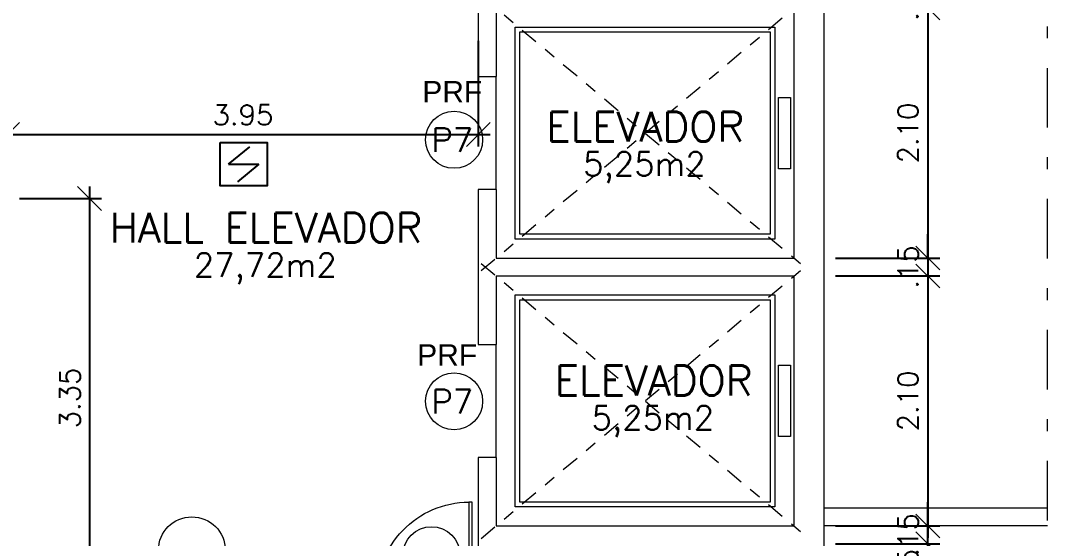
# Model space of a CAD drawing. Header units: millimetres. Extents: x 521 to 1055, y 261 to 520.
# Drawn here: x 581.7 to 590.32, y 309.66 to 314.01 of the extents above; entities that cross this region are included whole.
import ezdxf
from ezdxf.enums import TextEntityAlignment as Align

# ---------------------------------------------------------------- set-up
doc = ezdxf.new("R2010")
doc.units = ezdxf.units.MM
for name, pattern in [('CONTINU', [0]), ('DASHDOT', [1, 0.5, -0.25, 0, -0.25]), ('DASHDOTX2', [2, 1, -0.5, 0, -0.5])]:
    doc.linetypes.add(name, pattern=pattern)
doc.layers.add('0.1', color=8, linetype='Continuous', lineweight=13)
doc.layers.add('ppci', color=8, linetype='Continuous')
doc.styles.add('ROMANS', font='romans')
doc.styles.get("Standard").update_dxf_attribs({"font": 'romans.shx'})
doc.styles.add('STYLE1', font='sanss___.ttf')
doc.dimstyles.new('Fares Eng - 50', dxfattribs={"dimscale": 2, "dimtxt": 0.085, "dimasz": 0.1, "dimexe": 0.05, "dimexo": 0.05, "dimgap": 0.04, "dimtad": 1, "dimzin": 4, "dimdsep": 46, "dimtxsty": 'ROMANS', "dimblk1": 'OBLIQUE', "dimblk2": 'OBLIQUE', "dimsah": 1, "dimcen": 0.05, "dimdle": 0.05, "dimclrd": 8, "dimclre": 8, "dimclrt": 8, "dimaunit": 1, "dimadec": 0, "dimazin": 0, "dimtfac": 1, "dimtix": 1, "dimtmove": 2, "dimatfit": 0, "dimldrblk": 'OPEN90', "dimfxl": 1, "dimtolj": 1, "dimtzin": 0, "dimarcsym": 0})

# ---------------------------------------------------------------- blocks, each defined once
blk = doc.blocks.new('ÁREA')
for p in [(0.00005, 0.003762), (0, 0)]:
    blk.add_attdef('COMPARTIMENTO', text='', height=0.0025).set_placement(p, align=Align.CENTER)
at = {"color": 1}
for p in [(-0.00005, -0.003762), (-0.000099, -0.007523)]:
    blk.add_attdef('ÁREA', text='', height=0.002, dxfattribs=at).set_placement(p, align=Align.CENTER)
blk = doc.blocks.new('_OBLIQUE')
at = {"color": 0, "linetype": 'ByBlock'}
blk.add_line((-0.5, -0.5), (0.5, 0.5), dxfattribs=at)
blk = doc.blocks.new('*D1368')
at = {"layer": '0.1', "color": 8, "linetype": 'CONTINU', "lineweight": -2, "transparency": 16777216}
for p, q in [((589.3113, 314.2645), (589.3113, 314.4645)), ((588.5377, 314.2645), (589.4113, 314.2645)), ((589.3113, 314.2645), (589.3113, 314.1145)), ((588.5377, 314.1145), (589.4113, 314.1145)), ((589.3113, 314.1145), (589.3113, 313.9145))]:
    blk.add_line(p, q, dxfattribs=at)
at = {"layer": 'DEFPOINTS', "color": 0, "linetype": 'CONTINU', "lineweight": -2, "transparency": 16777216}
for p in [(588.4377, 314.2645), (588.4377, 314.1145), (589.3113, 314.1145)]:
    blk.add_point(p, dxfattribs=at)
at = {"layer": '0.1', "color": 8, "linetype": 'CONTINU', "lineweight": -2, "transparency": 16777216, "xscale": 0.2, "yscale": 0.2, "zscale": 0.2}
for p, rotation in [((589.3113, 314.2645), 270), ((589.3113, 314.1145), 90)]:
    blk.add_blockref('_OBLIQUE', p, dxfattribs=dict(at, rotation=rotation))
at = {"layer": '0.1', "color": 8, "linetype": 'CONTINU', "transparency": 16777216, "insert": (589.1463, 314.1895), "char_height": 0.17, "attachment_point": 5, "rotation": 90, "style": 'ROMANS'}
blk.add_mtext('\\A1;.15', dxfattribs=at)
blk = doc.blocks.new('_Open90')
at = {"color": 0, "linetype": 'ByBlock', "lineweight": -2}
for p, q in [((-0.5, 0.5), (0, 0)), ((0, 0), (-1, 0)), ((0, 0), (-0.5, -0.5))]:
    blk.add_line(p, q, dxfattribs=at)
blk = doc.blocks.new('*D1369')
at = {"layer": '0.1', "color": 8, "linetype": 'CONTINU', "lineweight": -2, "transparency": 16777216}
for p, q in [((589.3113, 314.2145), (589.3113, 311.9145)), ((588.5377, 314.1145), (589.4113, 314.1145)), ((588.5377, 312.0145), (589.4113, 312.0145))]:
    blk.add_line(p, q, dxfattribs=at)
at = {"layer": 'DEFPOINTS', "color": 0, "linetype": 'CONTINU', "lineweight": -2, "transparency": 16777216}
for p in [(588.4377, 314.1145), (588.4377, 312.0145), (589.3113, 312.0145)]:
    blk.add_point(p, dxfattribs=at)
at = {"layer": '0.1', "color": 8, "linetype": 'CONTINU', "lineweight": -2, "transparency": 16777216, "xscale": 0.2, "yscale": 0.2, "zscale": 0.2}
for p, rotation in [((589.3113, 314.1145), 90), ((589.3113, 312.0145), 270)]:
    blk.add_blockref('_OBLIQUE', p, dxfattribs=dict(at, rotation=rotation))
at = {"layer": '0.1', "color": 8, "linetype": 'CONTINU', "transparency": 16777216, "insert": (589.1463, 313.0645), "char_height": 0.17, "attachment_point": 5, "rotation": 90, "style": 'ROMANS'}
blk.add_mtext('\\A1;2.10', dxfattribs=at)
blk = doc.blocks.new('*D1370')
at = {"layer": '0.1', "color": 8, "linetype": 'CONTINU', "lineweight": -2, "transparency": 16777216}
for p, q in [((589.3113, 312.0145), (589.3113, 312.2145)), ((588.5377, 312.0145), (589.4113, 312.0145)), ((589.3113, 312.0145), (589.3113, 311.8645)), ((588.5377, 311.8645), (589.4113, 311.8645)), ((589.3113, 311.8645), (589.3113, 311.6645))]:
    blk.add_line(p, q, dxfattribs=at)
at = {"layer": 'DEFPOINTS', "color": 0, "linetype": 'CONTINU', "lineweight": -2, "transparency": 16777216}
for p in [(588.4377, 312.0145), (588.4377, 311.8645), (589.3113, 311.8645)]:
    blk.add_point(p, dxfattribs=at)
at = {"layer": '0.1', "color": 8, "linetype": 'CONTINU', "lineweight": -2, "transparency": 16777216, "xscale": 0.2, "yscale": 0.2, "zscale": 0.2}
for p, rotation in [((589.3113, 312.0145), 270), ((589.3113, 311.8645), 90)]:
    blk.add_blockref('_OBLIQUE', p, dxfattribs=dict(at, rotation=rotation))
at = {"layer": '0.1', "color": 8, "linetype": 'CONTINU', "transparency": 16777216, "insert": (589.1463, 311.9395), "char_height": 0.17, "attachment_point": 5, "rotation": 90, "style": 'ROMANS'}
blk.add_mtext('\\A1;.15', dxfattribs=at)
blk = doc.blocks.new('*D1628')
at = {"layer": '0.1', "color": 8, "linetype": 'CONTINU', "lineweight": -2, "transparency": 16777216}
for p, q in [((589.3113, 311.9645), (589.3113, 309.6645)), ((588.5377, 311.8645), (589.4113, 311.8645)), ((588.5377, 309.7645), (589.4113, 309.7645))]:
    blk.add_line(p, q, dxfattribs=at)
at = {"layer": 'DEFPOINTS', "color": 0, "linetype": 'CONTINU', "lineweight": -2, "transparency": 16777216}
for p in [(588.4377, 311.8645), (588.4377, 309.7645), (589.3113, 309.7645)]:
    blk.add_point(p, dxfattribs=at)
at = {"layer": '0.1', "color": 8, "linetype": 'CONTINU', "lineweight": -2, "transparency": 16777216, "xscale": 0.2, "yscale": 0.2, "zscale": 0.2}
for p, rotation in [((589.3113, 311.8645), 90), ((589.3113, 309.7645), 270)]:
    blk.add_blockref('_OBLIQUE', p, dxfattribs=dict(at, rotation=rotation))
at = {"layer": '0.1', "color": 8, "linetype": 'CONTINU', "transparency": 16777216, "insert": (589.1463, 310.8145), "char_height": 0.17, "attachment_point": 5, "rotation": 90, "style": 'ROMANS'}
blk.add_mtext('\\A1;2.10', dxfattribs=at)
blk = doc.blocks.new('*D1422')
at = {"layer": '0.1', "color": 8, "linetype": 'CONTINU', "lineweight": -2, "transparency": 16777216}
for p, q in [((581.5877, 313.8404), (581.5877, 312.9524)), ((585.5377, 313.8404), (585.5377, 312.9524)), ((581.4877, 313.0524), (585.6377, 313.0524))]:
    blk.add_line(p, q, dxfattribs=at)
at = {"layer": 'DEFPOINTS', "color": 0, "linetype": 'CONTINU', "lineweight": -2, "transparency": 16777216}
for p in [(581.5877, 313.9404), (585.5377, 313.9404), (585.5377, 313.0524)]:
    blk.add_point(p, dxfattribs=at)
at = {"layer": '0.1', "color": 8, "linetype": 'CONTINU', "lineweight": -2, "transparency": 16777216, "xscale": 0.2, "yscale": 0.2, "zscale": 0.2, "rotation": 180}
blk.add_blockref('_OBLIQUE', (581.5877, 313.0524), dxfattribs=at)
at = {"layer": '0.1', "color": 8, "linetype": 'CONTINU', "lineweight": -2, "transparency": 16777216, "xscale": 0.2, "yscale": 0.2, "zscale": 0.2}
blk.add_blockref('_OBLIQUE', (585.5377, 313.0524), dxfattribs=at)
at = {"layer": '0.1', "color": 8, "linetype": 'CONTINU', "transparency": 16777216, "insert": (583.5627, 313.2174), "char_height": 0.17, "attachment_point": 5, "style": 'ROMANS'}
blk.add_mtext('\\A1;3.95', dxfattribs=at)
blk = doc.blocks.new('*D1657')
at = {"layer": '0.1', "color": 8, "linetype": 'CONTINU', "lineweight": -2, "transparency": 16777216}
for p, q in [((589.3113, 309.6145), (589.3113, 309.8145)), ((588.5377, 309.6145), (589.4113, 309.6145)), ((589.3113, 309.1645), (589.3113, 309.6145)), ((588.5377, 309.1645), (589.4113, 309.1645)), ((589.3113, 309.1645), (589.3113, 308.9645))]:
    blk.add_line(p, q, dxfattribs=at)
at = {"layer": 'DEFPOINTS', "color": 0, "linetype": 'CONTINU', "lineweight": -2, "transparency": 16777216}
for p in [(588.4377, 309.6145), (589.3113, 309.6145), (588.4377, 309.1645)]:
    blk.add_point(p, dxfattribs=at)
at = {"layer": '0.1', "color": 8, "linetype": 'CONTINU', "lineweight": -2, "transparency": 16777216, "xscale": 0.2, "yscale": 0.2, "zscale": 0.2}
for p, rotation in [((589.3113, 309.6145), 270), ((589.3113, 309.1645), 90)]:
    blk.add_blockref('_OBLIQUE', p, dxfattribs=dict(at, rotation=rotation))
at = {"layer": '0.1', "color": 8, "linetype": 'CONTINU', "transparency": 16777216, "insert": (589.1463, 309.3895), "char_height": 0.17, "attachment_point": 5, "rotation": 90, "style": 'ROMANS'}
blk.add_mtext('\\A1;.45', dxfattribs=at)
blk = doc.blocks.new('*D1452')
at = {"layer": '0.1', "color": 8, "linetype": 'CONTINU', "lineweight": -2, "transparency": 16777216}
for p, q in [((589.3113, 309.7645), (589.3113, 309.9645)), ((588.5377, 309.7645), (589.4113, 309.7645)), ((589.3113, 309.6145), (589.3113, 309.7645)), ((588.5377, 309.6145), (589.4113, 309.6145)), ((589.3113, 309.6145), (589.3113, 309.4145))]:
    blk.add_line(p, q, dxfattribs=at)
at = {"layer": 'DEFPOINTS', "color": 0, "linetype": 'CONTINU', "lineweight": -2, "transparency": 16777216}
for p in [(588.4377, 309.7645), (589.3113, 309.7645), (588.4377, 309.6145)]:
    blk.add_point(p, dxfattribs=at)
at = {"layer": '0.1', "color": 8, "linetype": 'CONTINU', "lineweight": -2, "transparency": 16777216, "xscale": 0.2, "yscale": 0.2, "zscale": 0.2}
for p, rotation in [((589.3113, 309.7645), 270), ((589.3113, 309.6145), 90)]:
    blk.add_blockref('_OBLIQUE', p, dxfattribs=dict(at, rotation=rotation))
at = {"layer": '0.1', "color": 8, "linetype": 'CONTINU', "transparency": 16777216, "insert": (589.1463, 309.6895), "char_height": 0.17, "attachment_point": 5, "rotation": 90, "style": 'ROMANS'}
blk.add_mtext('\\A1;.15', dxfattribs=at)
blk = doc.blocks.new('*D1658')
at = {"layer": '0.1', "color": 8, "linetype": 'CONTINU', "lineweight": -2, "transparency": 16777216}
for p, q in [((582.2744, 312.6145), (582.2744, 309.0645)), ((581.6877, 312.5145), (582.3744, 312.5145)), ((581.6877, 309.1645), (582.3744, 309.1645))]:
    blk.add_line(p, q, dxfattribs=at)
at = {"layer": 'DEFPOINTS', "color": 0, "linetype": 'CONTINU', "lineweight": -2, "transparency": 16777216}
for p in [(581.5877, 312.5145), (581.5877, 309.1645), (582.2744, 309.1645)]:
    blk.add_point(p, dxfattribs=at)
at = {"layer": '0.1', "color": 8, "linetype": 'CONTINU', "lineweight": -2, "transparency": 16777216, "xscale": 0.2, "yscale": 0.2, "zscale": 0.2}
for p, rotation in [((582.2744, 312.5145), 90), ((582.2744, 309.1645), 270)]:
    blk.add_blockref('_OBLIQUE', p, dxfattribs=dict(at, rotation=rotation))
at = {"layer": '0.1', "color": 8, "linetype": 'CONTINU', "transparency": 16777216, "insert": (582.1094, 310.8395), "char_height": 0.17, "attachment_point": 5, "rotation": 90, "style": 'ROMANS'}
blk.add_mtext('\\A1;3.35', dxfattribs=at)
blk = doc.blocks.new('P80')
for points in [[(0, 0.86), (0, 0.83), (0.15, 0.83), (0.15, 0.86)], [(0, 0), (0, 0.03), (0.15, 0.03), (0.15, 0)]]:
    blk.add_lwpolyline(points)
blk.add_lwpolyline([(-0.8, 0.06), (0, 0.06), (0, 0.03), (-0.8, 0.03)], close=True)
at = {"color": 8}
blk.add_arc((-0.0251, 0.0555), 0.7749, 88.14082, 179.6698, dxfattribs=at)

msp = doc.modelspace()

# ---------------------------------------------------------------- linework, layer by layer
at = {"layer": '0.1', "color": 8, "linetype": 'DASHDOTX2', "ltscale": 0.5}
msp.add_line((590.3161, 277.91074), (590.3161, 340.92222), dxfattribs=at)
at = {"layer": '0.1', "color": 7}
for p, q in [((588.43774, 321.51448), (588.43774, 309.91448)), ((585.53774, 314.83948), (585.53774, 313.53948)), ((585.68774, 314.11448), (585.68774, 313.53948)), ((588.18774, 314.11448), (588.18774, 312.01448)), ((585.53774, 313.53948), (585.68774, 313.53948)), ((585.68774, 312.58948), (585.53774, 312.58948)), ((585.53774, 312.58948), (585.53774, 311.28948)), ((585.68774, 312.58948), (585.68774, 312.01448)), ((585.68774, 312.01448), (588.18774, 312.01448)), ((585.68774, 311.86448), (588.18774, 311.86448)), ((585.68774, 311.86448), (585.68774, 311.28948)), ((588.18774, 311.86448), (588.18774, 309.76448)), ((585.53774, 311.28948), (585.68774, 311.28948)), ((585.68774, 310.33948), (585.53774, 310.33948)), ((585.53774, 310.33948), (585.53774, 309.16448)), ((585.68774, 310.33948), (585.68774, 309.76448)), ((588.43774, 309.91448), (588.43774, 309.76448)), ((585.68774, 309.76448), (588.18774, 309.76448)), ((588.43774, 309.76448), (588.43774, 309.08048))]:
    msp.add_line(p, q, dxfattribs=at)
at = {"layer": '0.1', "color": 8, "linetype": 'DASHDOT', "ltscale": 0.3}
for p, q in [((585.56274, 314.21948), (588.31274, 311.90948)), ((585.56274, 311.90948), (588.31274, 314.21948)), ((585.56274, 311.96948), (588.31274, 309.65948)), ((585.56274, 309.65948), (588.31274, 311.96948))]:
    msp.add_line(p, q, dxfattribs=at)
at = {"layer": '0.1', "color": 8}
for p, q in [((585.68774, 312.58948), (585.68774, 313.53948)), ((585.68774, 310.33948), (585.68774, 311.28948)), ((590.3161, 309.91448), (588.43774, 309.91448)), ((590.3161, 309.76448), (588.43774, 309.76448))]:
    msp.add_line(p, q, dxfattribs=at)
for points in [[(585.84774, 313.95448), (588.02774, 313.95448), (588.02774, 312.17448), (585.84774, 312.17448)], [(585.88774, 313.91448), (587.98774, 313.91448), (587.98774, 312.21448), (585.88774, 312.21448)], [(588.05774, 313.36448), (588.15774, 313.36448), (588.15774, 312.76448), (588.05774, 312.76448)], [(585.84774, 311.70448), (588.02774, 311.70448), (588.02774, 309.92448), (585.84774, 309.92448)], [(585.88774, 311.66448), (587.98774, 311.66448), (587.98774, 309.96448), (585.88774, 309.96448)], [(588.05774, 311.11448), (588.15774, 311.11448), (588.15774, 310.51448), (588.05774, 310.51448)]]:
    msp.add_lwpolyline(points, close=True, dxfattribs=at)
for centre, radius in [((585.33452, 313.0083), 0.23964), ((585.33452, 310.81123), 0.23964), ((583.13371, 309.56063), 0.28038), ((585.14521, 309.51858), 0.23964)]:
    msp.add_circle(centre, radius, dxfattribs=at)
at = {"layer": 'ppci', "color": 10, "linetype": 'Continuous'}
for p, q in [((583.4412, 312.80242), (583.61983, 312.94873)), ((583.4412, 312.80242), (583.69451, 312.80242)), ((583.69451, 312.80242), (583.51588, 312.6561))]:
    msp.add_line(p, q, dxfattribs=at)
msp.add_lwpolyline([(583.36996, 312.98463), (583.76575, 312.98463), (583.76575, 312.62021), (583.36996, 312.62021)], close=True, dxfattribs=at)

# ---------------------------------------------------------------- block references
at = {"layer": '0.1', "color": 8}
ref = msp.add_blockref('ÁREA', (586.93963, 312.99393), dxfattribs=dict(at, xscale=133.3333333333333, yscale=133.3333333333333, zscale=133.3333333333333))
ref.add_attrib('COMPARTIMENTO', 'ELEVADOR', dxfattribs={"layer": '0', "color": 3, "height": 0.25}).set_placement((586.93963, 312.99393), align=Align.CENTER)
ref.add_attrib('ÁREA', '5,25m2', dxfattribs={"layer": '0', "color": 1, "height": 0.2}).set_placement((586.933, 312.70598), align=Align.CENTER)
ref = msp.add_blockref('ÁREA', (583.75642, 312.14438), dxfattribs=dict(at, xscale=133.3333333333333, yscale=133.3333333333333, zscale=133.3333333333333))
ref.add_attrib('COMPARTIMENTO', 'HALL ELEVADOR', dxfattribs={"layer": '0', "color": 3, "height": 0.25}).set_placement((583.75642, 312.14438), align=Align.CENTER)
ref.add_attrib('ÁREA', '27,72m2', dxfattribs={"layer": '0', "color": 1, "height": 0.2}).set_placement((583.74979, 311.85642), align=Align.CENTER)
ref = msp.add_blockref('ÁREA', (587.01001, 310.86111), dxfattribs=dict(at, xscale=133.3333333333333, yscale=133.3333333333333, zscale=133.3333333333333))
ref.add_attrib('COMPARTIMENTO', 'ELEVADOR', dxfattribs={"layer": '0', "color": 3, "height": 0.25}).set_placement((587.01001, 310.86111), align=Align.CENTER)
ref.add_attrib('ÁREA', '5,25m2', dxfattribs={"layer": '0', "color": 1, "height": 0.2}).set_placement((587.00338, 310.57316), align=Align.CENTER)
at = {"layer": '0.1', "color": 8, "xscale": -1, "rotation": 90}
msp.add_blockref('P80', (585.51774, 309.16448), dxfattribs=at)

# ---------------------------------------------------------------- texts
at = {"layer": '0.1', "color": 8}
for p in [(585.14391, 312.90679), (585.14391, 310.70971)]:
    msp.add_text('P7', height=0.2, dxfattribs=at).set_placement(p)
at = {"layer": 'ppci', "color": 10, "style": 'STYLE1'}
for p in [(585.06792, 313.32194), (585.02509, 311.11089)]:
    msp.add_text('PRF', height=0.18, dxfattribs=at).set_placement(p)

# ---------------------------------------------------------------- dimensions: what is measured, and where the dimension line sits
at = {"layer": '0.1', "color": 8, "linetype": 'CONTINU'}
for base, p1, p2, picture, middle in [((589.31132, 314.11448), (588.43774, 314.26448), (588.43774, 314.11448), '*D1368', (589.14632, 314.18948)), ((589.31132, 312.01448), (588.43774, 314.11448), (588.43774, 312.01448), '*D1369', (589.14632, 313.06448)), ((582.27436, 309.16448), (581.58774, 312.51448), (581.58774, 309.16448), '*D1658', (582.10936, 310.83948)), ((589.31132, 311.86448), (588.43774, 312.01448), (588.43774, 311.86448), '*D1370', (589.14632, 311.93948)), ((589.31132, 309.76448), (588.43774, 311.86448), (588.43774, 309.76448), '*D1628', (589.14632, 310.81448)), ((589.31132, 309.76448), (588.43774, 309.61448), (588.43774, 309.76448), '*D1452', (589.14632, 309.68948)), ((589.31132, 309.61448), (588.43774, 309.16448), (588.43774, 309.61448), '*D1657', (589.14632, 309.38948))]:
    dim = msp.add_linear_dim(base=base, p1=p1, p2=p2, angle=90, dimstyle='Fares Eng - 50', dxfattribs=at)
    dim.commit()
    dim.dimension.update_dxf_attribs({"geometry": picture, "text_midpoint": middle})
dim = msp.add_linear_dim(base=(585.53774, 313.05242), p1=(581.58774, 313.94038), p2=(585.53774, 313.94038), dimstyle='Fares Eng - 50', dxfattribs=at)
dim.commit()
dim.dimension.update_dxf_attribs({"geometry": '*D1422', "text_midpoint": (583.56274, 313.21742)})

doc.saveas('drawing.dxf')
